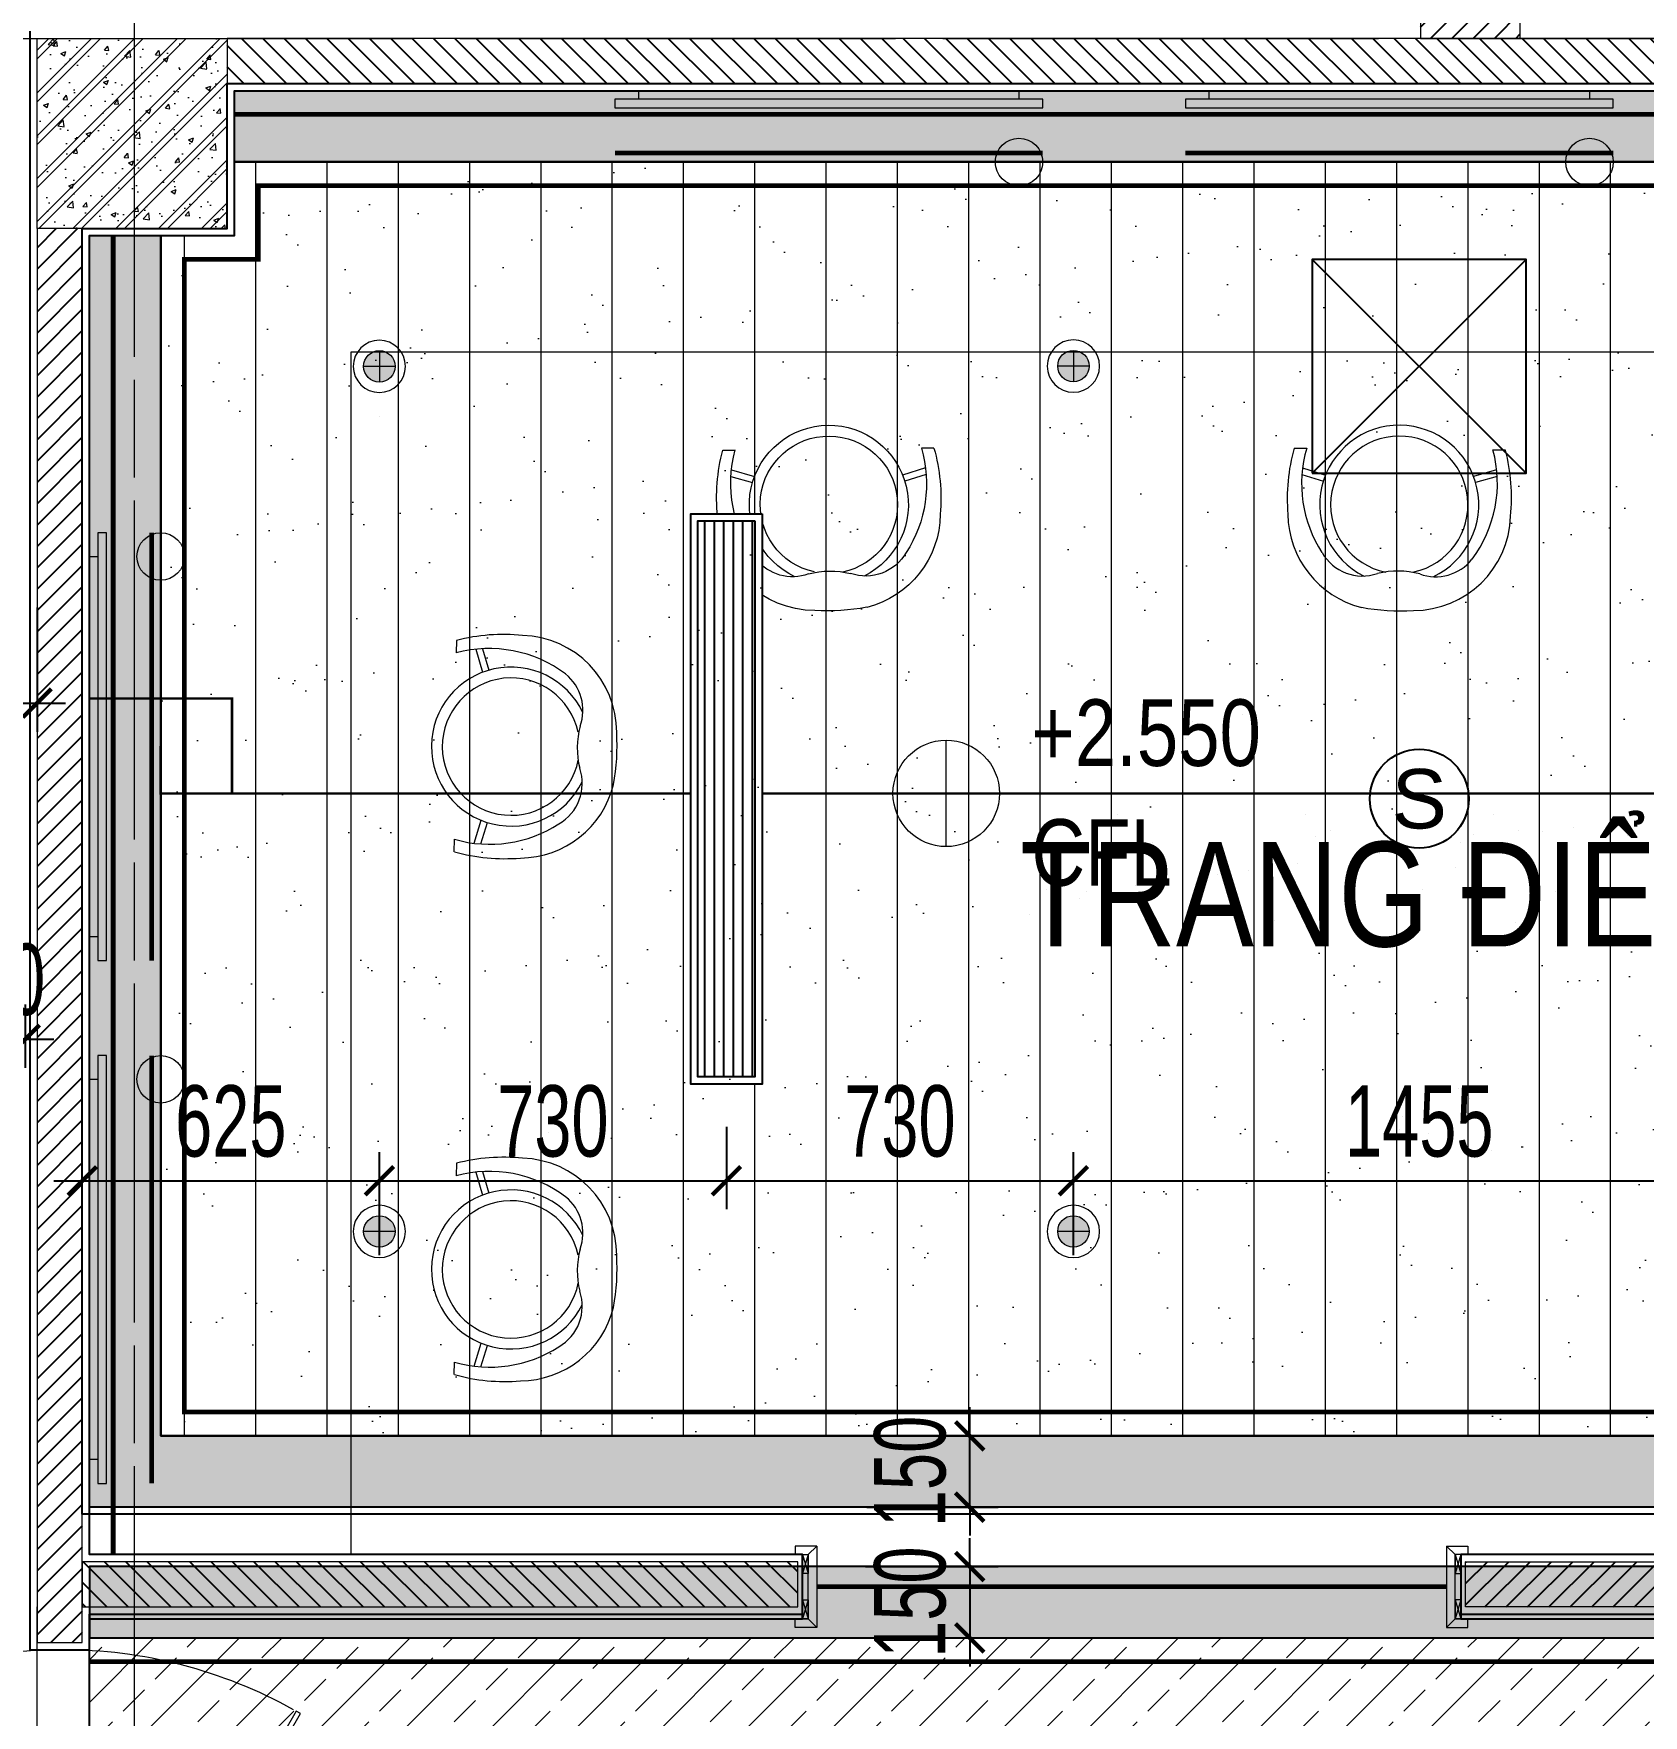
# Model space of a CAD drawing. Header units: millimetres. Extents: x -343543 to 400519, y -115663 to 104219.
# Drawn here: x -254466 to -251080, y 11172 to 14710 of the extents above; entities that cross this region are included whole.
import ezdxf
from ezdxf.enums import TextEntityAlignment as Align
from ezdxf.xclip import XClip

# ---------------------------------------------------------------- set-up
doc = ezdxf.new("R2010")
doc.units = ezdxf.units.MM
doc.header["$XCLIPFRAME"] = 0
for name, pattern in [("$0$02'TUONG Xay$0$HIDDEN", [0.375, 0.25, -0.125]), ('ACAD_ISO07W100', [3, 0, -3]), ('HIDDEN2', [0.1875, 0.125, -0.0625]), ('XREF MAT BANG TUONG XAY$0$CENTER', [50.8, 31.75, -6.35, 6.35, -6.35]), ('XREF MAT BANG TUONG XAY$0$HIDDEN', [0.375, 0.25, -0.125])]:
    doc.linetypes.add(name, pattern=pattern)
doc.layers.get('0').update_dxf_attribs({"color": 231, "lineweight": 0})
doc.layers.get('DefPoints').update_dxf_attribs({"color": 191})
doc.layers.add('A-BaoChay', color=4, linetype='Continuous', lineweight=25, true_color=0x00ffff)
doc.layers.add('fix lightting red', color=1, linetype='Continuous', lineweight=5, true_color=0xff0000)
for name, color, linetype, lineweight in [('A-CLNG', 157, 'Continuous', 25), ('A-FLOR-PRTN', 161, 'Continuous', 9), ('A-PATT', 252, 'Continuous', 9), ('A-SYMBOLS', 10, 'Continuous', 13), ('fix lighting', 2, 'Continuous', 5), ('SME-E-LTG-DIM', 55, 'Continuous', 18), ('XREF MAT BANG TUONG XAY$0$$0$A-WALL-INT', 8, 'Continuous', 9), ('XREF MAT BANG TUONG XAY$0$$1$A-TEXT', 8, 'Continuous', 25), ('XREF MAT BANG TUONG XAY$0$01.Xref _MB T1$0$A-DOOR', 8, 'Continuous', 9), ('XREF MAT BANG TUONG XAY$0$A-GRID', 8, 'XREF MAT BANG TUONG XAY$0$CENTER', 15), ('XREF MAT BANG TUONG XAY$0$A-WALL-INT', 8, 'Continuous', 9), ('XREF MAT BANG TUONG XAY$0$xref_IKIGAI_Cot$0$A-FNSH', 8, 'Continuous', 9), ('XREF MAT BANG TUONG XAY$0$xref_IKIGAI_Cot$0$A-PATT', 8, 'Continuous', 5)]:
    doc.layers.add(name, color=color, linetype=linetype, lineweight=lineweight)
for name, color, linetype in [('A-TEXT', 255, 'Continuous'), ('AC - SAG', 160, 'Continuous'), ('XREF MAT BANG TUONG XAY$0$A-FNSH', 8, 'Continuous'), ('XREF MAT BANG TUONG XAY$0$A-FURN', 8, 'Continuous'), ('XREF MAT BANG TUONG XAY$0$A-HIDD', 8, 'XREF MAT BANG TUONG XAY$0$HIDDEN'), ('XREF MAT BANG TUONG XAY$0$A-PATT', 8, 'Continuous')]:
    doc.layers.add(name, color=color, linetype=linetype)
doc.styles.add('LHP', font='arial.ttf')
doc.styles.add('SM-DIMTEXT', font='SME.shx', dxfattribs={"width": 0.7})
doc.styles.add('VTK _ Arial_2.5 mm', font='arial.ttf', dxfattribs={"width": 0.8, "height": 2.5})
doc.styles.add('XREF MAT BANG TUONG XAY$0$Arial', font='arial.ttf', dxfattribs={"width": 0.8})
doc.dimstyles.new('SDIM-100', dxfattribs={"dimscale": 100, "dimtxt": 2, "dimasz": 0.6, "dimexe": 0.6, "dimexo": 0.2, "dimgap": 0.5, "dimtad": 1, "dimdec": 0, "dimzin": 12, "dimtxsty": 'SM-DIMTEXT', "dimblk": 'ARCHTICK', "dimblk1": 'ARCHTICK', "dimblk2": 'ARCHTICK', "dimcen": 0.12, "dimdle": 0.6, "dimclrd": 7, "dimclre": 8, "dimadec": 0, "dimazin": 3, "dimtfac": 2, "dimtix": 1, "dimtmove": 1, "dimatfit": 3, "dimfxl": 1, "dimtzin": 0, "dimarcsym": 1})

# ---------------------------------------------------------------- blocks, each defined once
blk = doc.blocks.new('XREF MAT BANG TUONG XAY$0$00.xref_IKIGAI_Truc')
at = {"layer": 'XREF MAT BANG TUONG XAY$0$A-GRID', "color": 8, "ltscale": 20}
for points in [[(8600, -4179.1), (8600, 22924.4)], [(-2907.5, 14700), (42750, 14700)]]:
    blk.add_lwpolyline(points, dxfattribs=at)
blk = doc.blocks.new('XREF MAT BANG TUONG XAY$0$xref_IKIGAI_Cot')
at = {"layer": 'XREF MAT BANG TUONG XAY$0$xref_IKIGAI_Cot$0$A-PATT'}
h = blk.add_hatch(dxfattribs=at)
h.set_pattern_fill('BT-01', color=8, scale=15, pattern_type=2)
h.set_pattern_definition([(50, (180, 180), (107.58903, -9.4128), [11.25, -123.75]), (355, (180, 180), (-20.8127, 112.8288), [9, -99]), (100.4514, (188.97, 179.22), (86.7764, 103.4159), [9.561, -105.1713]), (46.1842, (180, 210), (160.0862, -24.8279), [16.875, -185.625]), (96.6356, (193.34, 207.93), (140.1994, 146.1177), [14.3415, -157.757]), (351.1842, (180, 210), (140.1993, 146.1178), [13.5, -148.5]), (21, (195, 202.5), (89.53606, -60.39283), [11.25, -123.75]), (326, (195, 202.5), (36.4973, 108.7725), [9, -99]), (71.4514, (202.46, 197.47), (126.0334, 48.3796), [9.561, -105.1713]), (37.5, (180, 180), (1.82398, 49.93408), [0, -97.8, 0, -100.5, 0, -99.375]), (7.5, (180, 180), (39.46043, 59.16176), [0, -57.3, 0, -95.55, 0, -37.875]), (327.5, (146.55, 180), (80.07337, -3.38323), [0, -37.5, 0, -117, 0, -155.25]), (317.5, (131.55, 180), (87.47793, 15.01575), [0, -48.75, 0, -77.7, 0, -110.25]), (45, (180, 180), (-45.07806, 45.07806), []), (45, (180, 198.375), (-45.07806, 45.07806), [])])
h.paths.add_polyline_path([(8395, 14700), (8795, 14700), (8795, 14300), (8395, 14300)])
at = {"layer": 'XREF MAT BANG TUONG XAY$0$A-GRID', "color": 8, "ltscale": 20}
for points in [[(8600, -4179.1), (8600, 22924.4)], [(-2907.5, 14700), (42750, 14700)]]:
    blk.add_lwpolyline(points, dxfattribs=at)
at = {"layer": 'XREF MAT BANG TUONG XAY$0$xref_IKIGAI_Cot$0$A-FNSH', "color": 8}
blk.add_lwpolyline([(8395, 14700), (8795, 14700), (8795, 14300), (8395, 14300)], close=True, dxfattribs=at)
blk = doc.blocks.new('*U287')
at = {"layer": 'XREF MAT BANG TUONG XAY$0$A-PATT'}
h = blk.add_hatch(dxfattribs=at)
h.set_pattern_fill('ANSI31', color=8, scale=10)
h.set_pattern_definition([(45, (38421.79, -11178.564), (-22.45064, 22.45064), [])])
h.paths.add_polyline_path([(-38.7, 47.5), (2936.3, 47.5), (2936.3, -47.5), (-38.7, -47.5)])
at = {"layer": 'XREF MAT BANG TUONG XAY$0$A-WALL-INT', "color": 8}
blk.add_lwpolyline([(-38.7, 47.5), (2936.3, 47.5), (2936.3, -47.5), (-38.7, -47.5)], close=True, dxfattribs=at)
blk = doc.blocks.new('*U218')
at = {"layer": 'XREF MAT BANG TUONG XAY$0$A-PATT'}
h = blk.add_hatch(dxfattribs=at)
h.set_pattern_fill('ANSI31', color=8, scale=10)
h.set_pattern_definition([(45, (40766.8, -11178.564), (-22.45064, 22.45064), [])])
h.paths.add_polyline_path([(-38.7, 47.5), (5281.3, 47.5), (5281.3, -47.5), (-38.7, -47.5)])
at = {"layer": 'XREF MAT BANG TUONG XAY$0$A-WALL-INT', "color": 8}
blk.add_lwpolyline([(-38.7, 47.5), (5281.3, 47.5), (5281.3, -47.5), (-38.7, -47.5)], close=True, dxfattribs=at)
blk = doc.blocks.new('*U274')
at = {"layer": 'XREF MAT BANG TUONG XAY$0$A-PATT'}
h = blk.add_hatch(dxfattribs=at)
h.set_pattern_fill('ANSI31', color=8, scale=10)
h.set_pattern_definition([(45, (36951.79, -11178.564), (-22.45064, 22.45064), [])])
h.paths.add_polyline_path([(-38.7, 47.5), (1466.3, 47.5), (1466.3, -47.5), (-38.7, -47.5)])
at = {"layer": 'XREF MAT BANG TUONG XAY$0$A-WALL-INT', "color": 8}
blk.add_lwpolyline([(-38.7, 47.5), (1466.3, 47.5), (1466.3, -47.5), (-38.7, -47.5)], close=True, dxfattribs=at)
blk = doc.blocks.new('*U275')
at = {"layer": 'XREF MAT BANG TUONG XAY$0$A-PATT'}
h = blk.add_hatch(dxfattribs=at)
h.set_pattern_fill('ANSI31', color=8, scale=10)
h.set_pattern_definition([(45, (38161.79, -11178.564), (-22.45064, 22.45064), [])])
h.paths.add_polyline_path([(-38.7, 47.5), (2676.3, 47.5), (2676.3, -47.5), (-38.7, -47.5)])
at = {"layer": 'XREF MAT BANG TUONG XAY$0$A-WALL-INT', "color": 8}
blk.add_lwpolyline([(-38.7, 47.5), (2676.3, 47.5), (2676.3, -47.5), (-38.7, -47.5)], close=True, dxfattribs=at)
blk = doc.blocks.new('*U236')
at = {"layer": 'XREF MAT BANG TUONG XAY$0$A-PATT'}
h = blk.add_hatch(dxfattribs=at)
h.set_pattern_fill('ANSI31', color=8, scale=10)
h.set_pattern_definition([(45, (35546.79, -11293.564), (-22.45064, 22.45064), [])])
h.paths.add_polyline_path([(-38.7, 47.5), (61.3, 47.5), (61.3, -162.5), (-38.7, -162.5)])
at = {"layer": 'XREF MAT BANG TUONG XAY$0$A-WALL-INT', "color": 8}
blk.add_lwpolyline([(-38.7, 47.5), (61.3, 47.5), (61.3, -162.5), (-38.7, -162.5)], close=True, dxfattribs=at)
blk = doc.blocks.new('*U286')
at = {"color": 8}
for p, q in [((-324.2, -4.2), (-319.2, 4.5)), ((549.4, -497), (-319.2, 4.5)), ((-324.2, -4.2), (544.4, -505.6)), ((205.3, -237.7), (484.6, -399)), ((141.3, -258.6), (140.1, -260.7)), ((184.6, -283.6), (141.3, -258.6)), ((154.3, -266.1), (164.3, -248.7)), ((171.6, -276.1), (181.7, -258.7)), ((195.3, -255), (474.6, -416.3)), ((183.4, -285.7), (184.6, -283.6)), ((442.5, -491.8), (461, -459.8)), ((449, -450.6), (448, -452.3)), ((448, -452.3), (491.3, -477.3)), ((455.2, -439.8), (454, -441.9)), ((498.5, -464.8), (455.2, -439.8)), ((478.2, -430), (468.2, -447.3)), ((495.5, -440), (485.5, -457.3)), ((459.8, -501.8), (478.3, -469.8)), ((491.3, -477.3), (492.3, -475.6)), ((497.3, -466.9), (498.5, -464.8)), ((544.4, -505.6), (549.4, -497))]:
    blk.add_line(p, q, dxfattribs=at)
at = {"color": 8, "ltscale": 0.25}
blk.add_arc((-324.2, -4.2), 1002.9, 330.955, 0, dxfattribs=at)
at = {"color": 8}
for centre, radius, start, end in [((190.3, -263.7), 30, 59.9694, 149.9694), ((190.3, -263.7), 10, 59.9694, 149.9694), ((469.6, -425), 10, 329.9694, 59.9694), ((469.6, -425), 30, 329.9694, 59.9694), ((451.2, -496.8), 10, 149.9694, 329.9694)]:
    blk.add_arc(centre, radius, start, end, dxfattribs=at)
blk = doc.blocks.new('XREF MAT BANG NOI THAT$0$01.Xref _MB T1$0$YLD.Studio-03-10')
at = {"color": 8}
for p, q in [((-114.9, 223.3), (-115.2, 197)), ((-73.7, 204.8), (-59.6, 156.3)), ((-59.8, 205.9), (-46.6, 160.6)), ((-77.6, -203.4), (-62.6, -155.1)), ((-63.7, -204.8), (-49.7, -159.7)), ((-119.2, -221.1), (-118.9, -194.8))]:
    blk.add_line(p, q, dxfattribs=at)
for centre, radius, start, end in [((-15.8, -157.2), 393.2, 84.149, 104.6003), ((18.3, 30), 204.1, 359.8671, 88.3418), ((-45.4, -60.7), 267, 53.1466, 105.1604), ((0, 0), 167.3, 25.2374, 333.6757), ((0, 0), 144.5, 12.1358, 348.5505), ((53.4, 76.5), 98, 339.9252, 51.2235), ((320.2, -3), 180.7, 165.2751, 193.6379), ((-230.1, 2.2), 453.3, 349.5837, 3.4619), ((51.9, -77.5), 98, 299.7276, 18.9878), ((17.8, -30.4), 204.1, 270.5713, 345.9889), ((-44.2, 60.7), 266.2, 253.7114, 302.9528), ((-12.8, 157.4), 393.2, 254.3128, 274.764)]:
    blk.add_arc(centre, radius, start, end, dxfattribs=at)
blk = doc.blocks.new('XREF MAT BANG NOI THAT')
at = {"color": 8}
for points in [[(9055, 11510), (8505, 11510), (8505, 14285), (8810, 14285), (8810, 14590), (14102.5, 14590), (14100, 11509.6), (13550, 11510), (13550, 14040), (9055, 14040)], [(9660.5, 14590), (10460.5, 14590), (10460.5, 14572), (9660.5, 14572)], [(10860.5, 14590), (11660.5, 14590), (11660.5, 14572), (10860.5, 14572)], [(10510.5, 14554), (10510.5, 14572), (9610.5, 14572), (9610.5, 14554)], [(11710.5, 14554), (11710.5, 14572), (10810.5, 14572), (10810.5, 14554)], [(8541, 13660), (8523, 13660), (8523, 12760), (8541, 12760)], [(8505, 12810), (8505, 13610), (8523, 13610), (8523, 12810)], [(8541, 12560), (8523, 12560), (8523, 11660), (8541, 11660)], [(8505, 11710), (8505, 12510), (8523, 12510), (8523, 11710)]]:
    blk.add_lwpolyline(points, close=True, dxfattribs=at)
for centre in [(10460.5, 14440), (11660.5, 14440), (8655, 13610), (8655, 12510)]:
    blk.add_circle(centre, 50, dxfattribs=at)
at = {"color": 8, "xscale": -1.000000000000001, "rotation": 90}
blk.add_blockref('XREF MAT BANG NOI THAT$0$01.Xref _MB T1$0$YLD.Studio-03-10', (10060.5, 13718.8), dxfattribs=at)
at = {"color": 8, "rotation": 270}
blk.add_blockref('XREF MAT BANG NOI THAT$0$01.Xref _MB T1$0$YLD.Studio-03-10', (11260.5, 13718.8), dxfattribs=at)
at = {"color": 8}
for p in [(9391.9, 13210), (9391.9, 12110)]:
    blk.add_blockref('XREF MAT BANG NOI THAT$0$01.Xref _MB T1$0$YLD.Studio-03-10', p, dxfattribs=at)
blk = doc.blocks.new('01.Xref _MB T1')
at = {"color": 8}
blk.add_line((8394.98244, 10199.99999), (8394.98244, 11399.99995), dxfattribs=at)
at = {"layer": 'XREF MAT BANG TUONG XAY$0$$0$A-WALL-INT', "color": 8}
for points in [[(9990.00011, 11528), (9990.00011, 11510), (10017.00011, 11510), (10035.00011, 11528)], [(10005.00011, 11510), (10017.00011, 11510), (10017.00011, 11470), (10005.00011, 11470)], [(10017.00011, 11510), (10035.00011, 11528), (10035.00011, 11357), (10017.00011, 11375)], [(11378.00011, 11509.99995), (11360.00011, 11527.99995), (11360.00011, 11356.99995), (11378.00011, 11374.99995)], [(11405.00011, 11527.99995), (11405.00011, 11509.99995), (11378.00011, 11509.99995), (11360.00011, 11527.99995)], [(11390.00011, 11509.99995), (11378.00011, 11509.99995), (11378.00011, 11469.99995), (11390.00011, 11469.99995)], [(10005.00011, 11415), (10017.00011, 11415), (10017.00011, 11375), (10005.00011, 11375)], [(11390.00011, 11414.99995), (11378.00011, 11414.99995), (11378.00011, 11374.99995), (11390.00011, 11374.99995)], [(9990.00011, 11357), (9990.00011, 11375), (10017.00011, 11375), (10035.00011, 11357)], [(11405.00011, 11356.99995), (11405.00011, 11374.99995), (11378.00011, 11374.99995), (11360.00011, 11356.99995)]]:
    blk.add_lwpolyline(points, close=True, dxfattribs=at)
for points in [[(10005.00011, 11510), (10017.00011, 11470)], [(10017.00011, 11510), (10005.00011, 11470)], [(11390.00011, 11509.99995), (11378.00011, 11469.99995)], [(11378.00011, 11509.99995), (11390.00011, 11469.99995)], [(10005.00011, 11415), (10017.00011, 11375)], [(10017.00011, 11415), (10005.00011, 11375)], [(11390.00011, 11414.99995), (11378.00011, 11374.99995)], [(11378.00011, 11414.99995), (11390.00011, 11374.99995)]]:
    blk.add_lwpolyline(points, dxfattribs=at)
at = {"layer": 'XREF MAT BANG TUONG XAY$0$A-FNSH', "color": 8}
for points in [[(8379.99068, 14715.00011), (8380.00025, 11309.99999), (8505, 11309.99999), (8505, 11385), (10005.00011, 11385), (10005.00011, 11510), (8504.99998, 11510), (8504.99668, 14285), (8809.99073, 14284.99999), (8809.99073, 14590), (14099.96637, 14590), (14099.97586, 11509.99995), (11390.00011, 11509.99995), (11390.00011, 11384.99995), (14100, 11384.99995), (14100, 11314.99999), (14224.99994, 11314.99999)], [(8394.98244, 11385), (8395, 11385)], [(8394.98244, 11375), (8395, 11375)], [(8505, 11375), (10005.00011, 11375), (10005.00011, 11385)], [(11390.00011, 11384.99995), (11390.00011, 11374.99995), (14100, 11374.99995)]]:
    blk.add_lwpolyline(points, dxfattribs=at)
at = {"layer": 'XREF MAT BANG TUONG XAY$0$A-HIDD', "color": 8, "ltscale": 200, "const_width": 10}
blk.add_lwpolyline([(10035.00011, 11442.5), (11360.00011, 11442.49995)], dxfattribs=at)
at = {"color": 8}
blk.add_blockref('XREF MAT BANG TUONG XAY$0$00.xref_IKIGAI_Truc', (0.00011, 0), dxfattribs=at)
ref = blk.add_blockref('XREF MAT BANG TUONG XAY$0$xref_IKIGAI_Cot', (-0.00927, -0.00001), dxfattribs=at)
XClip(ref).set_block_clipping_path([(-1610.3425959283, -2225.6693134198), (41829.1295208634, 21555.8819575264)])
at = {"layer": 'XREF MAT BANG TUONG XAY$0$01.Xref _MB T1$0$A-DOOR', "color": 8, "xscale": -1, "rotation": 270}
blk.add_blockref('*U286', (8441.68832, 10631.26897), dxfattribs=at)
at = {"layer": 'XREF MAT BANG TUONG XAY$0$01.Xref _MB T1$0$A-DOOR', "color": 8, "rotation": 89.99999999999997}
blk.add_blockref('*U286', (8443.31445, 10631.26897), dxfattribs=at)
at = {"layer": 'XREF MAT BANG TUONG XAY$0$A-FURN', "color": 8, "xscale": -1}
for name, p, rotation in [('*U236', (11467.4906, 14738.6983), 270), ('*U218', (8833.68904, 14652.5), 180), ('*U287', (8442.5, 11363.6983), 270)]:
    blk.add_blockref(name, p, dxfattribs=dict(at, rotation=rotation))
blk.add_blockref('*U274', (9956.3018, 11447.5), dxfattribs=at)
at = {"layer": 'XREF MAT BANG TUONG XAY$0$A-FURN', "color": 8}
blk.add_blockref('*U275', (11438.69842, 11447.49995), dxfattribs=at)
at = {"layer": 'XREF MAT BANG TUONG XAY$0$$1$A-TEXT', "color": 8, "style": 'XREF MAT BANG TUONG XAY$0$Arial', "width": 0.8}
blk.add_text('TRANG ĐIỂM', height=220, dxfattribs=at).set_placement((10462.92166, 12789.54557))
at = {"layer": 'A-PATT', "color": 8}
blk.add_blockref('XREF MAT BANG NOI THAT', (0, 0), dxfattribs=at)
blk = doc.blocks.new('DenSanTuongT1Ikigai')
at = {"layer": 'fix lightting red', "color": 1, "linetype": "$0$02'TUONG Xay$0$HIDDEN", "ltscale": 500, "true_color": 0xff0000, "const_width": 10}
for points in [[(8810, 14540), (14050, 14540), (14050, 11509.6)], [(9610.5, 14459.1), (10510.5, 14459.1)], [(10810.5, 14459.1), (11710.5, 14459.1)], [(8555, 11510), (8555, 14285)], [(8635.9, 13660), (8635.9, 12760)], [(8635.9, 12560), (8635.9, 11660)]]:
    blk.add_lwpolyline(points, dxfattribs=at)
blk = doc.blocks.new('_ArchTick')
at = {"color": 0, "linetype": 'ByBlock', "const_width": 0.15}
blk.add_lwpolyline([(-0.5, -0.5), (0.5, 0.5)], dxfattribs=at)
blk = doc.blocks.new('*D1090')
at = {"layer": 'DefPoints', "color": 0, "transparency": 16777216}
for p in [(-254459, 13522.6), (-254459, 13301.4), (-255289, 12920.6)]:
    blk.add_point(p, dxfattribs=at)
at = {"layer": 'SME-E-LTG-DIM', "color": 8, "lineweight": -2, "transparency": 16777216}
for p, q in [((-254459, 13502.6), (-254459, 13241.4)), ((-255289, 12940.6), (-255289, 13361.4))]:
    blk.add_line(p, q, dxfattribs=at)
at = {"layer": 'SME-E-LTG-DIM', "color": 7, "lineweight": -2, "transparency": 16777216}
blk.add_line((-255349, 13301.4), (-254399, 13301.4), dxfattribs=at)
at = {"layer": 'SME-E-LTG-DIM', "color": 7, "lineweight": -2, "transparency": 16777216, "xscale": 60, "yscale": 60, "zscale": 60, "rotation": 180}
blk.add_blockref('_ArchTick', (-255289, 13301.4), dxfattribs=at)
at = {"layer": 'SME-E-LTG-DIM', "color": 7, "lineweight": -2, "transparency": 16777216, "xscale": 60, "yscale": 60, "zscale": 60}
blk.add_blockref('_ArchTick', (-254459, 13301.4), dxfattribs=at)
at = {"layer": 'SME-E-LTG-DIM', "color": 0, "transparency": 16777216, "insert": (-254874, 13426.4), "char_height": 150, "attachment_point": 5, "style": 'SM-DIMTEXT'}
blk.add_mtext('830', dxfattribs=at)
blk = doc.blocks.new('*D985')
at = {"layer": 'DefPoints', "color": 0, "transparency": 16777216}
for p in [(-254634, 12687.6), (-254484, 12687.6), (-254634, 12594.4)]:
    blk.add_point(p, dxfattribs=at)
at = {"layer": 'SME-E-LTG-DIM', "color": 8, "lineweight": -2, "transparency": 16777216}
for p, q in [((-254634, 12667.6), (-254634, 12534.4)), ((-254484, 12667.6), (-254484, 12534.4))]:
    blk.add_line(p, q, dxfattribs=at)
at = {"layer": 'SME-E-LTG-DIM', "color": 7, "lineweight": -2, "transparency": 16777216}
for p, q in [((-254634, 12594.4), (-254694, 12594.4)), ((-254484, 12594.4), (-254634, 12594.4)), ((-254484, 12594.4), (-254424, 12594.4))]:
    blk.add_line(p, q, dxfattribs=at)
at = {"layer": 'SME-E-LTG-DIM', "color": 7, "lineweight": -2, "transparency": 16777216, "xscale": 60, "yscale": 60, "zscale": 60}
blk.add_blockref('_ArchTick', (-254634, 12594.4), dxfattribs=at)
at = {"layer": 'SME-E-LTG-DIM', "color": 7, "lineweight": -2, "transparency": 16777216, "xscale": 60, "yscale": 60, "zscale": 60, "rotation": 180}
blk.add_blockref('_ArchTick', (-254484, 12594.4), dxfattribs=at)
at = {"layer": 'SME-E-LTG-DIM', "color": 0, "transparency": 16777216, "insert": (-254559, 12719.4), "char_height": 150, "attachment_point": 5, "style": 'SM-DIMTEXT'}
blk.add_mtext('150', dxfattribs=at)
blk = doc.blocks.new('*D1035')
at = {"layer": 'DefPoints', "color": 0, "transparency": 16777216}
for p in [(-252736.3, 11485), (-252736.3, 11335), (-252497.1, 11335)]:
    blk.add_point(p, dxfattribs=at)
at = {"layer": 'SME-E-LTG-DIM', "color": 7, "lineweight": -2, "transparency": 16777216}
for p, q in [((-252497.1, 11485), (-252497.1, 11545)), ((-252497.1, 11485), (-252497.1, 11335)), ((-252497.1, 11335), (-252497.1, 11275))]:
    blk.add_line(p, q, dxfattribs=at)
at = {"layer": 'SME-E-LTG-DIM', "color": 8, "lineweight": -2, "transparency": 16777216}
for p, q in [((-252716.3, 11485), (-252437.1, 11485)), ((-252716.3, 11335), (-252437.1, 11335))]:
    blk.add_line(p, q, dxfattribs=at)
at = {"layer": 'SME-E-LTG-DIM', "color": 7, "lineweight": -2, "transparency": 16777216, "xscale": 60, "yscale": 60, "zscale": 60}
for p, rotation in [((-252497.1, 11485), 270), ((-252497.1, 11335), 90)]:
    blk.add_blockref('_ArchTick', p, dxfattribs=dict(at, rotation=rotation))
at = {"layer": 'SME-E-LTG-DIM', "color": 0, "transparency": 16777216, "insert": (-252622.1, 11410), "char_height": 150, "attachment_point": 5, "rotation": 90, "style": 'SM-DIMTEXT'}
blk.add_mtext('150', dxfattribs=at)
blk = doc.blocks.new('*D1036')
at = {"layer": 'DefPoints', "color": 0, "transparency": 16777216}
for p in [(-252733.4, 11760), (-252497.1, 11760), (-252733.4, 11610)]:
    blk.add_point(p, dxfattribs=at)
at = {"layer": 'SME-E-LTG-DIM', "color": 7, "lineweight": -2, "transparency": 16777216}
for p, q in [((-252497.1, 11760), (-252497.1, 11820)), ((-252497.1, 11610), (-252497.1, 11760)), ((-252497.1, 11610), (-252497.1, 11550))]:
    blk.add_line(p, q, dxfattribs=at)
at = {"layer": 'SME-E-LTG-DIM', "color": 8, "lineweight": -2, "transparency": 16777216}
for p, q in [((-252713.4, 11760), (-252437.1, 11760)), ((-252713.4, 11610), (-252437.1, 11610))]:
    blk.add_line(p, q, dxfattribs=at)
at = {"layer": 'SME-E-LTG-DIM', "color": 7, "lineweight": -2, "transparency": 16777216, "xscale": 60, "yscale": 60, "zscale": 60}
for p, rotation in [((-252497.1, 11760), 270), ((-252497.1, 11610), 90)]:
    blk.add_blockref('_ArchTick', p, dxfattribs=dict(at, rotation=rotation))
at = {"layer": 'SME-E-LTG-DIM', "color": 0, "transparency": 16777216, "insert": (-252622.1, 11685), "char_height": 150, "attachment_point": 5, "rotation": 90, "style": 'SM-DIMTEXT'}
blk.add_mtext('150', dxfattribs=at)
blk = doc.blocks.new('*D1037')
at = {"layer": 'DefPoints', "color": 0, "transparency": 16777216}
for p in [(-253739, 12296.5), (-253739, 12120), (-254364, 12091.2)]:
    blk.add_point(p, dxfattribs=at)
at = {"layer": 'SME-E-LTG-DIM', "color": 8, "lineweight": -2, "transparency": 16777216}
for p, q in [((-254364, 12111.2), (-254364, 12356.5)), ((-253739, 12140), (-253739, 12356.5))]:
    blk.add_line(p, q, dxfattribs=at)
at = {"layer": 'SME-E-LTG-DIM', "color": 7, "lineweight": -2, "transparency": 16777216}
blk.add_line((-254424, 12296.5), (-253679, 12296.5), dxfattribs=at)
at = {"layer": 'SME-E-LTG-DIM', "color": 7, "lineweight": -2, "transparency": 16777216, "xscale": 60, "yscale": 60, "zscale": 60, "rotation": 180}
blk.add_blockref('_ArchTick', (-254364, 12296.5), dxfattribs=at)
at = {"layer": 'SME-E-LTG-DIM', "color": 7, "lineweight": -2, "transparency": 16777216, "xscale": 60, "yscale": 60, "zscale": 60}
blk.add_blockref('_ArchTick', (-253739, 12296.5), dxfattribs=at)
at = {"layer": 'SME-E-LTG-DIM', "color": 0, "transparency": 16777216, "insert": (-254051.5, 12421.5), "char_height": 150, "attachment_point": 5, "style": 'SM-DIMTEXT'}
blk.add_mtext('625', dxfattribs=at)
blk = doc.blocks.new('*D1038')
at = {"layer": 'DefPoints', "color": 0, "transparency": 16777216}
for p in [(-253009, 12430), (-253009, 12296.5), (-253739, 12120)]:
    blk.add_point(p, dxfattribs=at)
at = {"layer": 'SME-E-LTG-DIM', "color": 8, "lineweight": -2, "transparency": 16777216}
for p, q in [((-253009, 12410), (-253009, 12236.5)), ((-253739, 12140), (-253739, 12356.5))]:
    blk.add_line(p, q, dxfattribs=at)
at = {"layer": 'SME-E-LTG-DIM', "color": 7, "lineweight": -2, "transparency": 16777216}
blk.add_line((-253799, 12296.5), (-252949, 12296.5), dxfattribs=at)
at = {"layer": 'SME-E-LTG-DIM', "color": 7, "lineweight": -2, "transparency": 16777216, "xscale": 60, "yscale": 60, "zscale": 60, "rotation": 180}
blk.add_blockref('_ArchTick', (-253739, 12296.5), dxfattribs=at)
at = {"layer": 'SME-E-LTG-DIM', "color": 7, "lineweight": -2, "transparency": 16777216, "xscale": 60, "yscale": 60, "zscale": 60}
blk.add_blockref('_ArchTick', (-253009, 12296.5), dxfattribs=at)
at = {"layer": 'SME-E-LTG-DIM', "color": 0, "transparency": 16777216, "insert": (-253374, 12421.5), "char_height": 150, "attachment_point": 5, "style": 'SM-DIMTEXT'}
blk.add_mtext('730', dxfattribs=at)
blk = doc.blocks.new('*D1039')
at = {"layer": 'DefPoints', "color": 0, "transparency": 16777216}
for p in [(-250824, 12296.5), (-252279, 12120), (-250824, 12120)]:
    blk.add_point(p, dxfattribs=at)
at = {"layer": 'SME-E-LTG-DIM', "color": 8, "lineweight": -2, "transparency": 16777216}
for p, q in [((-252279, 12140), (-252279, 12356.5)), ((-250824, 12140), (-250824, 12356.5))]:
    blk.add_line(p, q, dxfattribs=at)
at = {"layer": 'SME-E-LTG-DIM', "color": 7, "lineweight": -2, "transparency": 16777216}
blk.add_line((-252339, 12296.5), (-250764, 12296.5), dxfattribs=at)
at = {"layer": 'SME-E-LTG-DIM', "color": 7, "lineweight": -2, "transparency": 16777216, "xscale": 60, "yscale": 60, "zscale": 60, "rotation": 180}
blk.add_blockref('_ArchTick', (-252279, 12296.5), dxfattribs=at)
at = {"layer": 'SME-E-LTG-DIM', "color": 7, "lineweight": -2, "transparency": 16777216, "xscale": 60, "yscale": 60, "zscale": 60}
blk.add_blockref('_ArchTick', (-250824, 12296.5), dxfattribs=at)
at = {"layer": 'SME-E-LTG-DIM', "color": 0, "transparency": 16777216, "insert": (-251551.5, 12421.5), "char_height": 150, "attachment_point": 5, "style": 'SM-DIMTEXT'}
blk.add_mtext('1455', dxfattribs=at)
blk = doc.blocks.new('*D1042')
at = {"layer": 'DefPoints', "color": 0, "transparency": 16777216}
for p in [(-253009, 12430), (-252279, 12296.5), (-252279, 12120)]:
    blk.add_point(p, dxfattribs=at)
at = {"layer": 'SME-E-LTG-DIM', "color": 8, "lineweight": -2, "transparency": 16777216}
for p, q in [((-253009, 12410), (-253009, 12236.5)), ((-252279, 12140), (-252279, 12356.5))]:
    blk.add_line(p, q, dxfattribs=at)
at = {"layer": 'SME-E-LTG-DIM', "color": 7, "lineweight": -2, "transparency": 16777216}
blk.add_line((-253069, 12296.5), (-252219, 12296.5), dxfattribs=at)
at = {"layer": 'SME-E-LTG-DIM', "color": 7, "lineweight": -2, "transparency": 16777216, "xscale": 60, "yscale": 60, "zscale": 60, "rotation": 180}
blk.add_blockref('_ArchTick', (-253009, 12296.5), dxfattribs=at)
at = {"layer": 'SME-E-LTG-DIM', "color": 7, "lineweight": -2, "transparency": 16777216, "xscale": 60, "yscale": 60, "zscale": 60}
blk.add_blockref('_ArchTick', (-252279, 12296.5), dxfattribs=at)
at = {"layer": 'SME-E-LTG-DIM', "color": 0, "transparency": 16777216, "insert": (-252644, 12421.5), "char_height": 150, "attachment_point": 5, "style": 'SM-DIMTEXT'}
blk.add_mtext('730', dxfattribs=at)
blk = doc.blocks.new('A$C9c5a61fb')
blk.add_wipeout([(75, 600), (-75, 600), (-75, -600), (75, -600)]).dxf.layer = 'DefPoints'
at = {"linetype": 'Continuous'}
h = blk.add_hatch(dxfattribs=at)
h.set_pattern_fill('_USER', color=8, scale=20, angle=90, style=0, pattern_type=0)
h.set_pattern_definition([(90, (-62114.142, -4511.657), (-20, 1e-15), [])])
h.paths.add_polyline_path([(60, 585), (60, -585), (-60, -585), (-60, 585)])
at = {"color": 8, "linetype": 'Continuous'}
blk.add_lwpolyline([(75, 600), (75, -600), (-75, -600), (-75, 600)], close=True, dxfattribs=at)
at = {"linetype": 'Continuous'}
blk.add_lwpolyline([(60, 585), (60, -585), (-60, -585), (-60, 585)], close=True, dxfattribs=at)
blk = doc.blocks.new('XR-TRAN_SANH$0$A$C896e62ca')
at = {"layer": 'A-PATT', "true_color": 0x848484}
h = blk.add_hatch(color=252, dxfattribs=at)
h.dxf.hatch_style = 1
edge = h.paths.add_edge_path()
edge.add_arc((0, 0), 33, 0, 360)
at = {"color": 0, "linetype": 'ByBlock'}
for p, q in [((33, 0), (-33, 0)), ((0, 33), (0, -33))]:
    blk.add_line(p, q, dxfattribs=at)
blk.add_circle((0, 0), 33, dxfattribs=at)
for start, end in [(90, 270), (270, 90)]:
    blk.add_arc((0, 0), 55, start, end, dxfattribs=at)
blk = doc.blocks.new('dau bao khoi')
blk.add_circle((0, 0), 104)
at = {"layer": 'A-TEXT', "ltscale": 5, "style": 'LHP'}
blk.add_text('S', height=125, dxfattribs=at).set_placement((0, 0), align=Align.MIDDLE_CENTER)
blk = doc.blocks.new('A$C27823762')
at = {"color": 10}
blk.add_lwpolyline([(-225, -225), (225, -225), (225, 225), (-225, 225)], close=True, dxfattribs=at)
blk.add_lwpolyline([(-225, 225), (225, -225), (225, 225), (-225, -225)], dxfattribs=at)
blk = doc.blocks.new('*U1475')
blk.add_line((-2, 0), (12, 0))
blk.add_lwpolyline([(0, -2), (0, 2)])
at = {"layer": 'A-SYMBOLS'}
blk.add_circle((0, 0), 2, dxfattribs=at)
at = {"color": 7, "style": 'VTK _ Arial_2.5 mm', "width": 0.8, "flags": 4}
blk.add_attdef('FINISHFLOORLEVEL', text='', height=2.5, dxfattribs=at).set_placement((3.2, 3.532), align=Align.TOP_LEFT)
blk.add_attdef('NAMEOFLEVEL', (3.2, -3.468), '', height=2.5, dxfattribs=at)

msp = doc.modelspace()

# ---------------------------------------------------------------- block references
at = {"layer": 'A-SYMBOLS'}
msp.add_blockref('01.Xref _MB T1', (-262854, 0), dxfattribs=at)

# ---------------------------------------------------------------- next in the draw order: hatches: boundary and pattern name
at = {"layer": 'A-PATT'}
h = msp.add_hatch(dxfattribs=at)
h.set_pattern_fill('ZIGZAG', color=256, scale=10)
h.set_pattern_definition([(0, (-262854.025, -1e-05), (31.75, 31.75), [31.75, -31.75]), (90, (-262822.275, -1e-05), (-31.75, 31.75), [31.75, -31.75])])
h.paths.add_polyline_path([(-254044, 14590), (-248754, 14590), (-248754, 11610), (-254349, 11610), (-254349, 14285), (-254199, 14285), (-254199, 11760), (-248904, 11760), (-248904, 14440), (-254044, 14440)])
h = msp.add_hatch(dxfattribs=at)
h.set_pattern_fill('_USER', color=256, scale=150, angle=90, pattern_type=0)
h.set_pattern_definition([(90, (-254149.02, 11710), (-150, 9e-15), [])])
h.paths.add_polyline_path([(-254044, 14440), (-248904, 14440), (-248904, 11760), (-254199, 11760), (-254199, 14285), (-254044, 14285)])
h = msp.add_hatch(dxfattribs=at)
h.set_pattern_fill('ZIGZAG', color=256, scale=10)
h.set_pattern_definition([(0, (-262854.025, 110), (31.75, 31.75), [31.75, -31.75]), (90, (-262822.275, 110), (-31.75, 31.75), [31.75, -31.75])])
h.paths.add_polyline_path([(-254349, 11335), (-248764, 11335), (-248764, 11485), (-254349, 11485)])
h = msp.add_hatch(dxfattribs=at)
h.set_pattern_fill('ANSI33', color=256, scale=20, double=1)
h.set_pattern_definition([(45, (-262854.02, -1e-05), (-89.8026, 89.8026), []), (45, (-262764.22, -1e-05), (-89.8026, 89.8026), [63.5, -31.75])])
h.paths.add_polyline_path([(-254349, 10225), (-254349, 11335), (-248764, 11335), (-248764, 6325), (-248879, 6325), (-248879, 6235), (-250134, 6235), (-250134, 10225), (-250279, 10225), (-250279, 9720.4), (-254034, 9720.4), (-254034, 10225)])

# ---------------------------------------------------------------- next in the draw order: linework, layer by layer
at = {"layer": 'A-CLNG'}
msp.add_line((-253739, 13905), (-253739, 13905), dxfattribs=at)
at = {"layer": 'A-CLNG', "color": 251}
for points in [[(-254059, 14605), (-248739, 14605), (-248739, 11595), (-254364, 11595), (-254364, 14300), (-254059, 14300)], [(-254044, 14590), (-248754, 14590), (-248754, 11610), (-254349, 11610), (-254349, 14285), (-254199, 14285), (-254199, 11760), (-248904, 11760), (-248904, 14440), (-254044, 14440)], [(-254044, 14440), (-248904, 14440), (-248904, 11760), (-254199, 11760), (-254199, 14285), (-254044, 14285)], [(-254349, 11335), (-248764, 11335), (-248764, 11485), (-254349, 11485)], [(-254349, 10225), (-254349, 11335), (-248764, 11335), (-248764, 6325), (-248879, 6325), (-248879, 6235), (-250134, 6235), (-250134, 10225), (-250279, 10225), (-250279, 9720.4), (-254034, 9720.4), (-254034, 10225)]]:
    msp.add_lwpolyline(points, close=True, dxfattribs=at)
at = {"layer": 'A-CLNG', "color": 251, "linetype": 'ACAD_ISO07W100', "ltscale": 0.01, "const_width": 5}
for points in [[(-254349, 13311.5), (-254049, 13311.5), (-254049, 13111.5)], [(-254199, 13211.5), (-254199, 13111.5), (-249054, 13111.5)]]:
    msp.add_lwpolyline(points, dxfattribs=at)
at = {"layer": 'A-CLNG', "color": 251}
msp.add_lwpolyline([(-254199, 13211.5), (-254199, 13111.5), (-254049, 13111.5)], dxfattribs=at)
at = {"layer": 'fix lighting', "color": 1, "linetype": 'HIDDEN2', "true_color": 0xff0000, "const_width": 10}
msp.add_lwpolyline([(-253994, 14390), (-248954, 14390), (-248954, 11810), (-254149, 11810), (-254149, 14235), (-253994, 14235)], close=True, dxfattribs=at)
msp.add_lwpolyline([(-254349, 11285), (-248764, 11285)], dxfattribs=at)

# ---------------------------------------------------------------- next in the draw order: block references
at = {"layer": 'A-BaoChay', "color": 1}
msp.add_blockref('dau bao khoi', (-251551.5, 13100.3), dxfattribs=at)
at = {"layer": 'A-CLNG'}
msp.add_blockref('A$C27823762', (-251551.5, 14010), dxfattribs=at)
at = {"layer": 'fix lighting'}
for p in [(-253739, 14010), (-252279, 14010.6), (-253739, 12190), (-252279, 12190)]:
    msp.add_blockref('XR-TRAN_SANH$0$A$C896e62ca', p, dxfattribs=at)

# ---------------------------------------------------------------- next in the draw order: block references
at = {"layer": 'AC - SAG'}
msp.add_blockref('A$C9c5a61fb', (-253009, 13100), dxfattribs=at)

# ---------------------------------------------------------------- next in the draw order: hatches: boundary and pattern name
at = {"layer": 'A-PATT'}
h = msp.add_hatch(dxfattribs=at)
h.set_pattern_fill('AR-SAND', color=256, scale=5)
h.set_pattern_definition([(37.5, (-262854.02, -1e-05), (-8.0002, 244.7066), [0, -193.04, 0, -215.9, 0, -206.375]), (7.5, (-262854.02, -1e-05), (224.7616, 358.4126), [0, -104.14, 0, -173.99, 0, -66.675]), (327.5, (-263010.23, -1e-05), (395.4962, 0.7186), [0, -63.5, 0, -228.6, 0, -298.45]), (317.5, (-263010.23, -1e-05), (381.778, 111.4647), [0, -31.75, 0, -149.86, 0, -171.45])])
h.paths.add_polyline_path([(-254044, 14440), (-248904, 14440), (-248904, 11760), (-254199, 11760), (-254199, 14285), (-254044, 14285)])

# ---------------------------------------------------------------- next in the draw order: block references
at = {"layer": 'A-FLOR-PRTN'}
msp.add_blockref('DenSanTuongT1Ikigai', (-262854, 0), dxfattribs=at)

# ---------------------------------------------------------------- next in the draw order: block references
at = {"layer": 'A-SYMBOLS'}
ref = msp.add_blockref('*U1475', (-252546.6, 13111.5), dxfattribs=dict(at, xscale=56, yscale=56, zscale=56))
ref.add_attrib('FINISHFLOORLEVEL', '+2.550', dxfattribs={"layer": '0', "color": 7, "height": 140, "style": 'VTK _ Arial_2.5 mm', "width": 0.8}).set_placement((-252367.4, 13309.3), align=Align.TOP_LEFT)
ref.add_attrib('NAMEOFLEVEL', 'CFL', (-252367.4, 12917.3), dxfattribs={"layer": '0', "color": 7, "height": 140, "style": 'VTK _ Arial_2.5 mm', "width": 0.8})

# ---------------------------------------------------------------- next in the draw order: dimensions: what is measured, and where the dimension line sits
at = {"layer": 'SME-E-LTG-DIM'}
for base, p1, p2, picture, middle in [((-254459, 13301.4), (-255289, 12920.6), (-254459, 13522.6), '*D1090', (-254874, 13426.4)), ((-254634, 12594.4), (-254484, 12687.6), (-254634, 12687.6), '*D985', (-254559, 12719.4)), ((-253739, 12296.5), (-254364, 12091.2), (-253739, 12120), '*D1037', (-254051.5, 12421.5)), ((-253009, 12296.5), (-253739, 12120), (-253009, 12430), '*D1038', (-253374, 12421.5)), ((-252279, 12296.5), (-253009, 12430), (-252279, 12120), '*D1042', (-252644, 12421.5)), ((-250824, 12296.5), (-252279, 12120), (-250824, 12120), '*D1039', (-251551.5, 12421.5))]:
    dim = msp.add_linear_dim(base=base, p1=p1, p2=p2, dimstyle='SDIM-100', override={"dimtxt": 1.5, "dimtfill": 0}, dxfattribs=at)
    dim.commit()
    dim.dimension.update_dxf_attribs({"geometry": picture, "text_midpoint": middle})
for base, p1, p2, picture, middle in [((-252497.1, 11760), (-252733.4, 11610), (-252733.4, 11760), '*D1036', (-252622.1, 11685)), ((-252497.1, 11335), (-252736.3, 11485), (-252736.3, 11335), '*D1035', (-252622.1, 11410))]:
    dim = msp.add_linear_dim(base=base, p1=p1, p2=p2, angle=90, dimstyle='SDIM-100', override={"dimtxt": 1.5, "dimtfill": 0}, dxfattribs=at)
    dim.commit()
    dim.dimension.update_dxf_attribs({"geometry": picture, "text_midpoint": middle})

doc.saveas('drawing.dxf')
